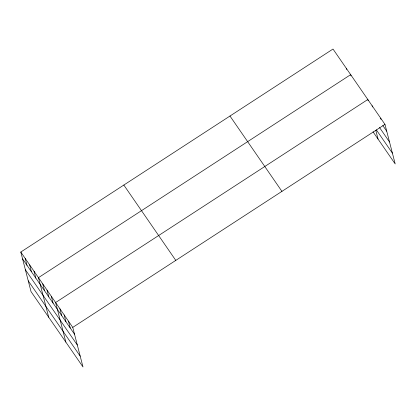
<?xml version="1.0" encoding="UTF-8"?>
<svg xmlns="http://www.w3.org/2000/svg" width="416" height="416" viewBox="0 0 416 416"><rect width="100%" height="100%" fill="white"/><g stroke="black" fill="none" stroke-linecap="round" stroke-linejoin="round"><path stroke-width="0.62" d="M20.8 252.044L72.758 327.387L82.997 366.964L31.034 291.626L20.8 252.044L333.003 49.036L384.966 124.374L395.2 163.956L373.053 131.841M72.758 327.387L384.966 124.374M382.803 125.518L386.734 131.217M379.527 127.514L389.527 142.017M376.329 129.844L392.408 153.15M229.975 116.028L281.939 191.37M123.828 185.052L175.786 260.39M22.568 258.887L74.526 334.225M25.36 269.688L77.324 345.03M28.241 280.821L80.2 356.158M380.676 118.16L380.999 119.402M372.107 105.726L372.424 106.974M368.139 100.755L367.817 99.512L55.614 302.52L65.848 342.103M375.82 130.447L378.056 139.095M350.995 75.894L350.672 74.651L38.464 277.659L48.703 317.242M346.252 68.25L346.575 69.493M68.474 321.168L70.242 328.011M64.184 314.954L65.957 321.792M59.899 308.74L61.667 315.578M51.324 296.306L53.097 303.144M47.039 290.092L48.807 296.93M42.754 283.878L44.522 290.716M34.05 271.258L35.818 278.096M29.635 264.852L31.403 271.695M25.215 258.45L26.983 265.288"/></g></svg>
